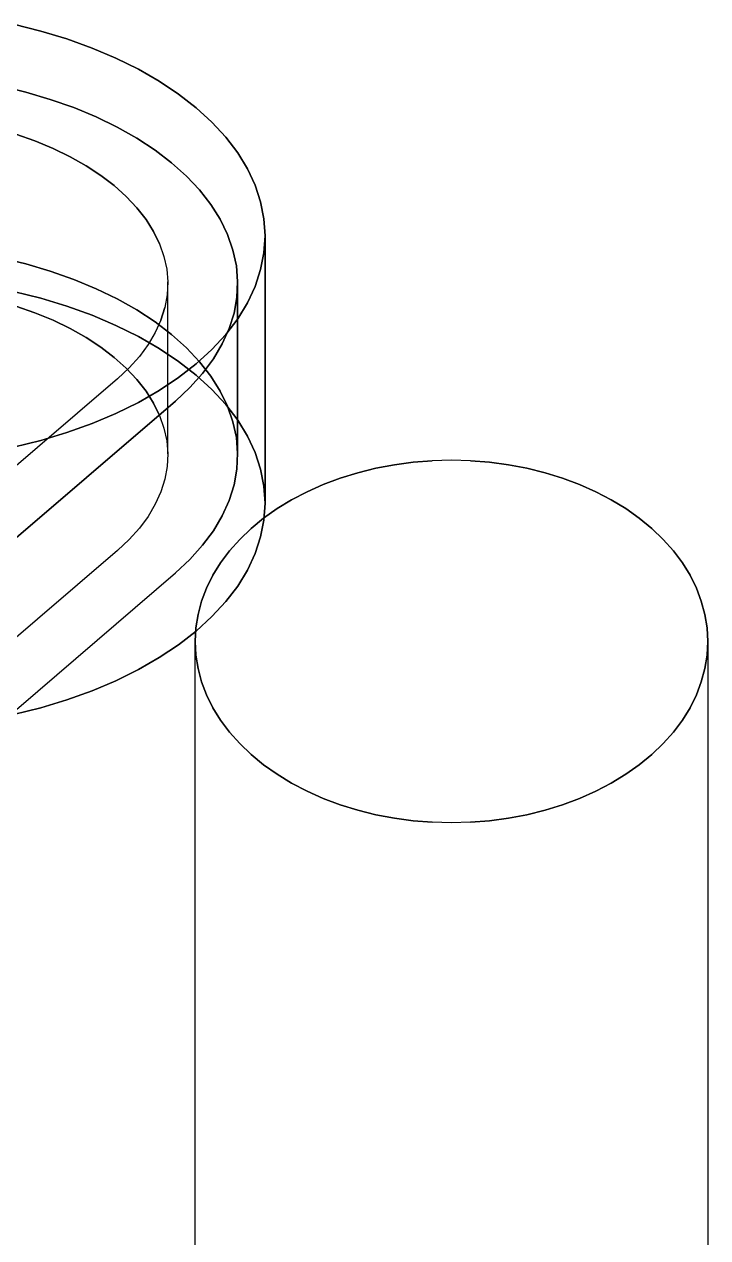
# Model space of a CAD drawing. Header units: millimetres. Extents: x -180 to 1414, y -663 to 972.
# Drawn here: x 606.7 to 636, y -445.1 to -393 of the extents above; entities that cross this region are included whole.
import ezdxf

# ---------------------------------------------------------------- set-up
doc = ezdxf.new("R2010")
doc.units = ezdxf.units.MM
doc.layers.add('HEAD_SIDE', color=8, linetype='Continuous')

msp = doc.modelspace()

# ---------------------------------------------------------------- linework, layer by layer
at = {"layer": 'HEAD_SIDE'}
for p, q in [((607.376, -393.283), (606.211, -392.991)), ((606.211, -392.991), (607.376, -393.283)), ((608.5, -393.623), (607.376, -393.283)), ((607.376, -393.283), (608.5, -393.623)), ((609.576, -394.011), (608.5, -393.623)), ((608.5, -393.623), (609.576, -394.011)), ((610.599, -394.444), (609.576, -394.011)), ((609.576, -394.011), (610.599, -394.444)), ((611.563, -394.92), (610.599, -394.444)), ((610.599, -394.444), (611.563, -394.92)), ((612.462, -395.435), (611.563, -394.92)), ((611.563, -394.92), (612.462, -395.435)), ((605.643, -395.636), (606.732, -395.902)), ((606.732, -395.902), (605.643, -395.636)), ((613.291, -395.988), (612.462, -395.435)), ((612.462, -395.435), (613.291, -395.988)), ((606.732, -395.902), (607.783, -396.213)), ((607.783, -396.213), (606.732, -395.902)), ((607.783, -396.213), (608.791, -396.569)), ((608.791, -396.569), (607.783, -396.213)), ((614.046, -396.575), (613.291, -395.988)), ((613.291, -395.988), (614.046, -396.575)), ((608.791, -396.569), (609.75, -396.967)), ((609.75, -396.967), (608.791, -396.569)), ((614.722, -397.192), (614.046, -396.575)), ((614.046, -396.575), (614.722, -397.192)), ((609.75, -396.967), (610.654, -397.405)), ((610.654, -397.405), (609.75, -396.967)), ((615.316, -397.837), (614.722, -397.192)), ((614.722, -397.192), (615.316, -397.837)), ((607.124, -398), (606.308, -397.711)), ((606.308, -397.711), (607.124, -398)), ((610.654, -397.405), (611.498, -397.88)), ((611.498, -397.88), (610.654, -397.405)), ((607.901, -398.322), (607.124, -398)), ((607.124, -398), (607.901, -398.322)), ((608.634, -398.677), (607.901, -398.322)), ((607.901, -398.322), (608.634, -398.677)), ((611.498, -397.88), (612.279, -398.39)), ((612.279, -398.39), (611.498, -397.88)), ((615.825, -398.505), (615.316, -397.837)), ((615.316, -397.837), (615.825, -398.505)), ((609.318, -399.062), (608.634, -398.677)), ((608.634, -398.677), (609.318, -399.062)), ((612.279, -398.39), (612.99, -398.933)), ((612.99, -398.933), (612.279, -398.39)), ((616.245, -399.194), (615.825, -398.505)), ((615.825, -398.505), (616.245, -399.194)), ((609.951, -399.476), (609.318, -399.062)), ((609.318, -399.062), (609.951, -399.476)), ((612.99, -398.933), (613.629, -399.504)), ((613.629, -399.504), (612.99, -398.933)), ((616.574, -399.898), (616.245, -399.194)), ((616.245, -399.194), (616.574, -399.898)), ((610.528, -399.915), (609.951, -399.476)), ((609.951, -399.476), (610.528, -399.915)), ((611.045, -400.378), (610.528, -399.915)), ((610.528, -399.915), (611.045, -400.378)), ((613.629, -399.504), (614.192, -400.101)), ((614.192, -400.101), (613.629, -399.504)), ((616.81, -400.614), (616.574, -399.898)), ((616.574, -399.898), (616.81, -400.614)), ((611.501, -400.862), (611.045, -400.378)), ((611.045, -400.378), (611.501, -400.862)), ((614.192, -400.101), (614.675, -400.721)), ((614.675, -400.721), (614.192, -400.101)), ((611.893, -401.364), (611.501, -400.862)), ((611.501, -400.862), (611.893, -401.364)), ((614.675, -400.721), (615.077, -401.359)), ((615.077, -401.359), (614.675, -400.721)), ((616.952, -401.339), (616.81, -400.614)), ((616.81, -400.614), (616.952, -401.339)), ((612.218, -401.882), (611.893, -401.364)), ((611.893, -401.364), (612.218, -401.882)), ((615.077, -401.359), (615.394, -402.013)), ((615.394, -402.013), (615.077, -401.359)), ((617, -402.068), (616.952, -401.339)), ((616.952, -401.339), (617, -402.068)), ((612.475, -402.412), (612.218, -401.882)), ((612.218, -401.882), (612.475, -402.412)), ((612.475, -402.412), (612.662, -402.951)), ((612.475, -402.412), (612.662, -402.951)), ((615.394, -402.013), (615.624, -402.679)), ((615.624, -402.679), (615.394, -402.013)), ((616.952, -402.796), (617, -402.068)), ((617, -402.068), (616.952, -402.796)), ((617, -413.536), (617, -402.068)), ((617, -402.068), (617, -413.536)), ((605.643, -403.008), (606.732, -403.274)), ((606.732, -403.274), (605.643, -403.008)), ((612.662, -402.951), (612.779, -403.497)), ((612.662, -402.951), (612.779, -403.497)), ((615.624, -402.679), (615.768, -403.353)), ((615.768, -403.353), (615.624, -402.679)), ((616.81, -403.521), (616.952, -402.796)), ((616.952, -402.796), (616.81, -403.521)), ((606.732, -403.274), (607.783, -403.586)), ((607.783, -403.586), (606.732, -403.274)), ((612.779, -403.497), (612.823, -404.047)), ((612.779, -403.497), (612.823, -404.047)), ((615.768, -403.353), (615.823, -404.031)), ((615.823, -404.031), (615.768, -403.353)), ((616.574, -404.237), (616.81, -403.521)), ((616.81, -403.521), (616.574, -404.237)), ((607.783, -403.586), (608.791, -403.941)), ((608.791, -403.941), (607.783, -403.586)), ((608.791, -403.941), (609.75, -404.339)), ((609.75, -404.339), (608.791, -403.941)), ((612.823, -404.047), (612.797, -404.597)), ((612.823, -404.047), (612.797, -404.597)), ((612.823, -411.419), (612.823, -404.047)), ((612.823, -411.419), (612.823, -404.047)), ((615.823, -404.031), (615.79, -404.709)), ((615.79, -404.709), (615.823, -404.031)), ((615.823, -411.403), (615.823, -404.031)), ((615.823, -404.031), (615.823, -411.403)), ((607.376, -404.751), (606.211, -404.459)), ((606.211, -404.459), (607.376, -404.751)), ((609.75, -404.339), (610.654, -404.777)), ((610.654, -404.777), (609.75, -404.339)), ((612.797, -404.597), (612.698, -405.144)), ((612.797, -404.597), (612.698, -405.144)), ((616.245, -404.942), (616.574, -404.237)), ((616.574, -404.237), (616.245, -404.942)), ((607.124, -405.372), (606.308, -405.084)), ((606.308, -405.084), (607.124, -405.372)), ((608.5, -405.091), (607.376, -404.751)), ((607.376, -404.751), (608.5, -405.091)), ((609.576, -405.479), (608.5, -405.091)), ((608.5, -405.091), (609.576, -405.479)), ((610.654, -404.777), (611.498, -405.252)), ((611.498, -405.252), (610.654, -404.777)), ((615.79, -404.709), (615.669, -405.384)), ((615.669, -405.384), (615.79, -404.709)), ((615.825, -405.63), (616.245, -404.942)), ((616.245, -404.942), (615.825, -405.63)), ((607.901, -405.694), (607.124, -405.372)), ((607.124, -405.372), (607.901, -405.694)), ((610.599, -405.912), (609.576, -405.479)), ((609.576, -405.479), (610.599, -405.912)), ((611.498, -405.252), (612.279, -405.763)), ((612.279, -405.763), (611.498, -405.252)), ((612.698, -405.144), (612.529, -405.685)), ((612.529, -405.685), (612.698, -405.144)), ((615.316, -406.298), (615.825, -405.63)), ((615.825, -405.63), (615.316, -406.298)), ((615.669, -405.384), (615.46, -406.052)), ((615.46, -406.052), (615.669, -405.384)), ((608.634, -406.049), (607.901, -405.694)), ((607.901, -405.694), (608.634, -406.049)), ((609.318, -406.435), (608.634, -406.049)), ((608.634, -406.049), (609.318, -406.435)), ((611.563, -406.388), (610.599, -405.912)), ((610.599, -405.912), (611.563, -406.388)), ((612.279, -405.763), (612.99, -406.305)), ((612.99, -406.305), (612.279, -405.763)), ((612.529, -405.685), (612.289, -406.218)), ((612.529, -405.685), (612.289, -406.218)), ((615.46, -406.052), (615.164, -406.709)), ((615.164, -406.709), (615.46, -406.052)), ((609.951, -406.848), (609.318, -406.435)), ((609.318, -406.435), (609.951, -406.848)), ((612.462, -406.904), (611.563, -406.388)), ((611.563, -406.388), (612.462, -406.904)), ((612.289, -406.218), (611.981, -406.739)), ((612.289, -406.218), (611.981, -406.739)), ((612.99, -406.305), (613.629, -406.876)), ((613.629, -406.876), (612.99, -406.305)), ((614.722, -406.943), (615.316, -406.298)), ((615.316, -406.298), (614.722, -406.943)), ((610.528, -407.288), (609.951, -406.848)), ((609.951, -406.848), (610.528, -407.288)), ((611.981, -406.739), (611.606, -407.245)), ((611.981, -406.739), (611.606, -407.245)), ((613.291, -407.456), (612.462, -406.904)), ((612.462, -406.904), (613.291, -407.456)), ((613.629, -406.876), (614.192, -407.473)), ((614.192, -407.473), (613.629, -406.876)), ((614.046, -407.561), (614.722, -406.943)), ((614.722, -406.943), (614.046, -407.561)), ((615.164, -406.709), (614.784, -407.352)), ((614.784, -407.352), (615.164, -406.709)), ((611.045, -407.751), (610.528, -407.288)), ((610.528, -407.288), (611.045, -407.751)), ((611.606, -407.245), (611.165, -407.734)), ((611.165, -407.734), (611.606, -407.245)), ((614.046, -408.043), (613.291, -407.456)), ((613.291, -407.456), (614.046, -408.043)), ((613.291, -408.147), (614.046, -407.561)), ((614.046, -407.561), (613.291, -408.147)), ((614.192, -407.473), (614.675, -408.093)), ((614.675, -408.093), (614.192, -407.473)), ((614.784, -407.352), (614.321, -407.977)), ((614.321, -407.977), (614.784, -407.352)), ((610.663, -408.202), (585.663, -429.663)), ((610.663, -408.202), (585.663, -429.663)), ((611.165, -407.734), (610.663, -408.202)), ((611.165, -407.734), (610.663, -408.202)), ((611.501, -408.235), (611.045, -407.751)), ((611.045, -407.751), (611.501, -408.235)), ((611.893, -408.737), (611.501, -408.235)), ((611.501, -408.235), (611.893, -408.737)), ((612.462, -408.7), (613.291, -408.147)), ((613.291, -408.147), (612.462, -408.7)), ((614.321, -407.977), (613.777, -408.58)), ((613.777, -408.58), (614.321, -407.977)), ((614.722, -408.66), (614.046, -408.043)), ((614.046, -408.043), (614.722, -408.66)), ((614.675, -408.093), (615.077, -408.732)), ((615.077, -408.732), (614.675, -408.093)), ((611.563, -409.216), (612.462, -408.7)), ((612.462, -408.7), (611.563, -409.216)), ((612.218, -409.254), (611.893, -408.737)), ((611.893, -408.737), (612.218, -409.254)), ((613.777, -408.58), (613.157, -409.158)), ((613.157, -409.158), (613.777, -408.58)), ((615.316, -409.305), (614.722, -408.66)), ((614.722, -408.66), (615.316, -409.305)), ((615.077, -408.732), (615.394, -409.385)), ((615.394, -409.385), (615.077, -408.732)), ((588.157, -430.619), (613.157, -409.158)), ((613.157, -409.158), (588.157, -430.619)), ((610.599, -409.691), (611.563, -409.216)), ((611.563, -409.216), (610.599, -409.691)), ((612.475, -409.784), (612.218, -409.254)), ((612.218, -409.254), (612.475, -409.784)), ((609.576, -410.124), (610.599, -409.691)), ((610.599, -409.691), (609.576, -410.124)), ((612.475, -409.784), (612.662, -410.324)), ((612.475, -409.784), (612.662, -410.324)), ((615.825, -409.973), (615.316, -409.305)), ((615.316, -409.305), (615.825, -409.973)), ((615.394, -409.385), (615.624, -410.051)), ((615.624, -410.051), (615.394, -409.385)), ((608.5, -410.512), (609.576, -410.124)), ((609.576, -410.124), (608.5, -410.512)), ((612.662, -410.324), (612.779, -410.87)), ((612.662, -410.324), (612.779, -410.87)), ((615.624, -410.051), (615.768, -410.725)), ((615.768, -410.725), (615.624, -410.051)), ((616.245, -410.662), (615.825, -409.973)), ((615.825, -409.973), (616.245, -410.662)), ((606.211, -411.144), (607.376, -410.853)), ((607.376, -410.853), (606.211, -411.144)), ((607.376, -410.853), (608.5, -410.512)), ((608.5, -410.512), (607.376, -410.853)), ((615.768, -410.725), (615.823, -411.403)), ((615.823, -411.403), (615.768, -410.725)), ((616.574, -411.366), (616.245, -410.662)), ((616.245, -410.662), (616.574, -411.366)), ((612.779, -410.87), (612.823, -411.419)), ((612.779, -410.87), (612.823, -411.419)), ((616.81, -412.083), (616.574, -411.366)), ((616.574, -411.366), (616.81, -412.083)), ((612.823, -411.419), (612.797, -411.969)), ((612.823, -411.419), (612.797, -411.969)), ((615.823, -411.403), (615.79, -412.081)), ((615.79, -412.081), (615.823, -411.403)), ((621.758, -412.044), (622.552, -411.893)), ((622.552, -411.893), (621.758, -412.044)), ((622.552, -411.893), (623.361, -411.785)), ((623.361, -411.785), (622.552, -411.893)), ((623.361, -411.785), (624.178, -411.72)), ((624.178, -411.72), (623.361, -411.785)), ((625, -411.698), (624.178, -411.72)), ((625, -411.698), (624.178, -411.72)), ((625.822, -411.72), (625, -411.698)), ((625.822, -411.72), (625, -411.698)), ((625.822, -411.72), (626.639, -411.785)), ((626.639, -411.785), (625.822, -411.72)), ((626.639, -411.785), (627.448, -411.893)), ((627.448, -411.893), (626.639, -411.785)), ((627.448, -411.893), (628.242, -412.044)), ((628.242, -412.044), (627.448, -411.893)), ((612.797, -411.969), (612.698, -412.516)), ((612.797, -411.969), (612.698, -412.516)), ((615.79, -412.081), (615.669, -412.757)), ((615.669, -412.757), (615.79, -412.081)), ((616.952, -412.807), (616.81, -412.083)), ((616.81, -412.083), (616.952, -412.807)), ((620.227, -412.469), (620.981, -412.236)), ((620.981, -412.236), (620.227, -412.469)), ((620.981, -412.236), (621.758, -412.044)), ((621.758, -412.044), (620.981, -412.236)), ((628.242, -412.044), (629.019, -412.236)), ((629.019, -412.236), (628.242, -412.044)), ((629.019, -412.236), (629.773, -412.469)), ((629.773, -412.469), (629.019, -412.236)), ((612.698, -412.516), (612.529, -413.057)), ((612.698, -412.516), (612.529, -413.057)), ((615.669, -412.757), (615.46, -413.425)), ((615.46, -413.425), (615.669, -412.757)), ((617, -413.536), (616.952, -412.807)), ((616.952, -412.807), (617, -413.536)), ((618.803, -413.05), (619.5, -412.741)), ((619.5, -412.741), (618.803, -413.05)), ((619.5, -412.741), (620.227, -412.469)), ((620.227, -412.469), (619.5, -412.741)), ((629.773, -412.469), (630.5, -412.741)), ((630.5, -412.741), (629.773, -412.469)), ((630.5, -412.741), (631.197, -413.05)), ((631.197, -413.05), (630.5, -412.741)), ((612.529, -413.057), (612.289, -413.59)), ((612.529, -413.057), (612.289, -413.59)), ((615.46, -413.425), (615.164, -414.082)), ((615.164, -414.082), (615.46, -413.425)), ((617.518, -413.775), (618.142, -413.395)), ((618.142, -413.395), (617.518, -413.775)), ((618.142, -413.395), (618.803, -413.05)), ((618.803, -413.05), (618.142, -413.395)), ((631.197, -413.05), (631.858, -413.395)), ((631.858, -413.395), (631.197, -413.05)), ((631.858, -413.395), (632.482, -413.775)), ((632.482, -413.775), (631.858, -413.395)), ((612.289, -413.59), (611.981, -414.111)), ((612.289, -413.59), (611.981, -414.111)), ((616.936, -414.186), (617.518, -413.775)), ((617.518, -413.775), (616.936, -414.186)), ((616.952, -414.265), (617, -413.536)), ((617, -413.536), (616.952, -414.265)), ((632.482, -413.775), (633.064, -414.186)), ((633.064, -414.186), (632.482, -413.775)), ((611.981, -414.111), (611.606, -414.617)), ((611.981, -414.111), (611.606, -414.617)), ((615.164, -414.082), (614.784, -414.725)), ((614.784, -414.725), (615.164, -414.082)), ((616.4, -414.627), (616.936, -414.186)), ((616.936, -414.186), (616.4, -414.627)), ((616.81, -414.989), (616.952, -414.265)), ((616.952, -414.265), (616.81, -414.989)), ((633.064, -414.186), (633.6, -414.627)), ((633.6, -414.627), (633.064, -414.186)), ((611.606, -414.617), (611.165, -415.106)), ((611.606, -414.617), (611.165, -415.106)), ((614.784, -414.725), (614.321, -415.349)), ((614.321, -415.349), (614.784, -414.725)), ((615.911, -415.095), (616.4, -414.627)), ((616.4, -414.627), (615.911, -415.095)), ((616.574, -415.706), (616.81, -414.989)), ((616.81, -414.989), (616.574, -415.706)), ((633.6, -414.627), (634.089, -415.095)), ((634.089, -415.095), (633.6, -414.627)), ((611.165, -415.106), (610.663, -415.574)), ((611.165, -415.106), (610.663, -415.574)), ((614.321, -415.349), (613.777, -415.952)), ((613.777, -415.952), (614.321, -415.349)), ((615.474, -415.588), (615.911, -415.095)), ((615.911, -415.095), (615.474, -415.588)), ((634.089, -415.095), (634.526, -415.588)), ((634.526, -415.588), (634.089, -415.095)), ((610.663, -415.574), (585.663, -437.036)), ((610.663, -415.574), (585.663, -437.036)), ((613.777, -415.952), (613.157, -416.53)), ((613.157, -416.53), (613.777, -415.952)), ((615.089, -416.102), (615.474, -415.588)), ((615.474, -415.588), (615.089, -416.102)), ((616.245, -416.41), (616.574, -415.706)), ((616.574, -415.706), (616.245, -416.41)), ((634.526, -415.588), (634.911, -416.102)), ((634.911, -416.102), (634.526, -415.588)), ((588.157, -437.992), (613.157, -416.53)), ((588.157, -437.992), (613.157, -416.53)), ((614.76, -416.635), (615.089, -416.102)), ((615.089, -416.102), (614.76, -416.635)), ((615.825, -417.098), (616.245, -416.41)), ((616.245, -416.41), (615.825, -417.098)), ((634.911, -416.102), (635.24, -416.635)), ((635.24, -416.635), (634.911, -416.102)), ((614.489, -417.184), (614.76, -416.635)), ((614.76, -416.635), (614.489, -417.184)), ((615.316, -417.767), (615.825, -417.098)), ((615.825, -417.098), (615.316, -417.767)), ((635.24, -416.635), (635.511, -417.184)), ((635.511, -417.184), (635.24, -416.635)), ((614.276, -417.746), (614.489, -417.184)), ((614.489, -417.184), (614.276, -417.746)), ((635.511, -417.184), (635.724, -417.746)), ((635.724, -417.746), (635.511, -417.184)), ((614.123, -418.317), (614.276, -417.746)), ((614.276, -417.746), (614.123, -418.317)), ((614.722, -418.411), (615.316, -417.767)), ((615.316, -417.767), (614.722, -418.411)), ((635.724, -417.746), (635.877, -418.317)), ((635.877, -418.317), (635.724, -417.746)), ((614.031, -418.895), (614.123, -418.317)), ((614.123, -418.317), (614.031, -418.895)), ((614.046, -419.029), (614.722, -418.411)), ((614.722, -418.411), (614.046, -419.029)), ((635.877, -418.317), (635.969, -418.895)), ((635.969, -418.895), (635.877, -418.317)), ((613.291, -419.615), (614.046, -419.029)), ((614.046, -419.029), (613.291, -419.615)), ((614, -419.477), (614.031, -418.895)), ((614.031, -418.895), (614, -419.477)), ((635.969, -418.895), (636, -419.477)), ((636, -419.477), (635.969, -418.895)), ((612.462, -420.168), (613.291, -419.615)), ((613.291, -419.615), (612.462, -420.168)), ((614.031, -420.058), (614, -419.477)), ((614, -469.045), (614, -419.477)), ((614, -469.045), (614, -419.477)), ((614, -419.477), (614.031, -420.058)), ((636, -419.477), (635.969, -420.058)), ((635.969, -420.058), (636, -419.477)), ((636, -419.477), (636, -469.045)), ((636, -419.477), (636, -469.045)), ((611.563, -420.684), (612.462, -420.168)), ((612.462, -420.168), (611.563, -420.684)), ((614.123, -420.636), (614.031, -420.058)), ((614.031, -420.058), (614.123, -420.636)), ((635.969, -420.058), (635.877, -420.636)), ((635.877, -420.636), (635.969, -420.058)), ((610.599, -421.159), (611.563, -420.684)), ((611.563, -420.684), (610.599, -421.159)), ((614.276, -421.207), (614.123, -420.636)), ((614.123, -420.636), (614.276, -421.207)), ((635.877, -420.636), (635.724, -421.207)), ((635.724, -421.207), (635.877, -420.636)), ((609.576, -421.592), (610.599, -421.159)), ((610.599, -421.159), (609.576, -421.592)), ((614.489, -421.769), (614.276, -421.207)), ((614.276, -421.207), (614.489, -421.769)), ((635.724, -421.207), (635.511, -421.769)), ((635.511, -421.769), (635.724, -421.207)), ((608.5, -421.98), (609.576, -421.592)), ((609.576, -421.592), (608.5, -421.98)), ((614.76, -422.318), (614.489, -421.769)), ((614.489, -421.769), (614.76, -422.318)), ((635.511, -421.769), (635.24, -422.318)), ((635.24, -422.318), (635.511, -421.769)), ((607.376, -422.321), (608.5, -421.98)), ((608.5, -421.98), (607.376, -422.321)), ((606.211, -422.613), (607.376, -422.321)), ((607.376, -422.321), (606.211, -422.613)), ((615.089, -422.851), (614.76, -422.318)), ((614.76, -422.318), (615.089, -422.851)), ((635.24, -422.318), (634.911, -422.851)), ((634.911, -422.851), (635.24, -422.318)), ((615.474, -423.366), (615.089, -422.851)), ((615.089, -422.851), (615.474, -423.366)), ((634.911, -422.851), (634.526, -423.366)), ((634.526, -423.366), (634.911, -422.851)), ((615.911, -423.858), (615.474, -423.366)), ((615.474, -423.366), (615.911, -423.858)), ((616.4, -424.326), (615.911, -423.858)), ((615.911, -423.858), (616.4, -424.326)), ((634.089, -423.858), (633.6, -424.326)), ((633.6, -424.326), (634.089, -423.858)), ((634.526, -423.366), (634.089, -423.858)), ((634.089, -423.858), (634.526, -423.366)), ((616.936, -424.767), (616.4, -424.326)), ((616.4, -424.326), (616.936, -424.767)), ((633.6, -424.326), (633.064, -424.767)), ((633.064, -424.767), (633.6, -424.326)), ((617.518, -425.178), (616.936, -424.767)), ((616.936, -424.767), (617.518, -425.178)), ((633.064, -424.767), (632.482, -425.178)), ((632.482, -425.178), (633.064, -424.767)), ((618.142, -425.558), (617.518, -425.178)), ((617.518, -425.178), (618.142, -425.558)), ((632.482, -425.178), (631.858, -425.558)), ((631.858, -425.558), (632.482, -425.178)), ((618.803, -425.903), (618.142, -425.558)), ((618.142, -425.558), (618.803, -425.903)), ((619.5, -426.213), (618.803, -425.903)), ((618.803, -425.903), (619.5, -426.213)), ((631.197, -425.903), (630.5, -426.213)), ((630.5, -426.213), (631.197, -425.903)), ((631.858, -425.558), (631.197, -425.903)), ((631.197, -425.903), (631.858, -425.558)), ((620.227, -426.485), (619.5, -426.213)), ((619.5, -426.213), (620.227, -426.485)), ((630.5, -426.213), (629.773, -426.485)), ((629.773, -426.485), (630.5, -426.213)), ((620.981, -426.717), (620.227, -426.485)), ((620.227, -426.485), (620.981, -426.717)), ((621.758, -426.909), (620.981, -426.717)), ((620.981, -426.717), (621.758, -426.909)), ((622.552, -427.06), (621.758, -426.909)), ((621.758, -426.909), (622.552, -427.06)), ((628.242, -426.909), (627.448, -427.06)), ((627.448, -427.06), (628.242, -426.909)), ((629.019, -426.717), (628.242, -426.909)), ((628.242, -426.909), (629.019, -426.717)), ((629.773, -426.485), (629.019, -426.717)), ((629.019, -426.717), (629.773, -426.485)), ((623.361, -427.168), (622.552, -427.06)), ((622.552, -427.06), (623.361, -427.168)), ((624.178, -427.233), (623.361, -427.168)), ((623.361, -427.168), (624.178, -427.233)), ((625, -427.255), (624.178, -427.233)), ((625, -427.255), (624.178, -427.233)), ((625.822, -427.233), (625, -427.255)), ((625.822, -427.233), (625, -427.255)), ((626.639, -427.168), (625.822, -427.233)), ((625.822, -427.233), (626.639, -427.168)), ((627.448, -427.06), (626.639, -427.168)), ((626.639, -427.168), (627.448, -427.06))]:
    msp.add_line(p, q, dxfattribs=at)

doc.saveas('drawing.dxf')
